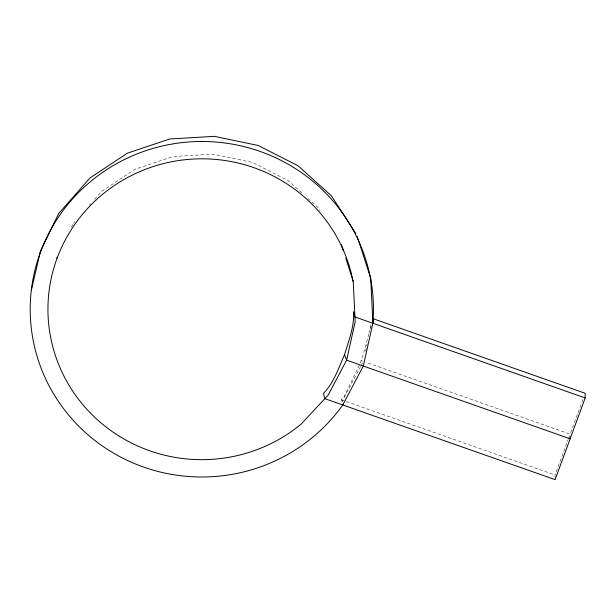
<?xml version="1.0" encoding="UTF-8"?>
<svg xmlns="http://www.w3.org/2000/svg" width="616" height="616" viewBox="0 0 616 616"><rect width="100%" height="100%" fill="white"/><g stroke="black" fill="none" stroke-linecap="round" stroke-linejoin="round"><path stroke-width="0.46" stroke-dasharray="3.08 2.31" d="M365.558 351.166L367.221 343.72M370.547 328.836L371.163 326.049M368.938 333.171L371.086 324.008M368.73 334.088L364.056 351.929L359.644 364.641L344.036 396.75L341.326 399.822L342.558 403.503M555.07 476.861L555.062 475.005L568.152 439.478M568.476 438.592L569.785 435.042M582.875 399.515L570.116 434.149L365.996 362.354M360.591 366.474L342.719 400.315L342.735 401.925M361.045 365.627L363.278 361.392L361.192 360.66M71.379 227.312L73.081 224.078M73.512 223.277L74.859 221.66M89.482 205.113L90.752 203.673M94.571 199.361L101.563 191.445L135.081 169.223L173.135 156.51L213.121 154.169L252.329 162.362L288.072 180.526L302.995 193.986M341.326 399.822L555.062 475.005M307.969 198.468L317.918 207.438L320.012 210.657"/><path stroke-width="0.92" d="M40.356 252.445L40.44 251.259L58.743 213.429L90.036 177.924L127.42 153.138L169.854 138.962L214.453 136.352L258.173 145.484L298.044 165.75L331.331 195.757L355.779 233.464M57.049 258.312L57.134 257.134M372.857 323.254L363.309 366.043L342.75 404.958A171.633 167.76 -0.4 0 1 61.569 405.967A171.633 167.76 -0.4 0 1 156.857 147.363A171.633 167.76 -0.4 0 1 372.857 323.254L372.826 318.603L585.169 393.301L585.2 397.944L555.093 479.648L324.84 398.66L323.415 393.524C333.749 382.821 338.615 368.222 344.498 354.793C348.702 340.81 354.485 326.603 353.522 311.812L354.947 316.955L585.2 397.944M31.416 289.882L40.44 251.259M344.498 354.793L346.615 360.168L328.189 395.064L301.147 424.116A153.892 150.419 -0.4 0 1 68.815 384.923A153.892 150.419 -0.4 0 1 148.718 168.083A153.892 150.419 -0.4 0 1 353.299 282.582L355.186 321.806L346.615 360.168L570.147 438.8L570.131 436.937M357.126 236.105L370.747 278.317L372.857 322.638L372.28 320.104M341.372 244.567L343.405 250.874M345.73 258.089L353.291 281.512M342.75 404.342L342.75 404.958"/></g></svg>
